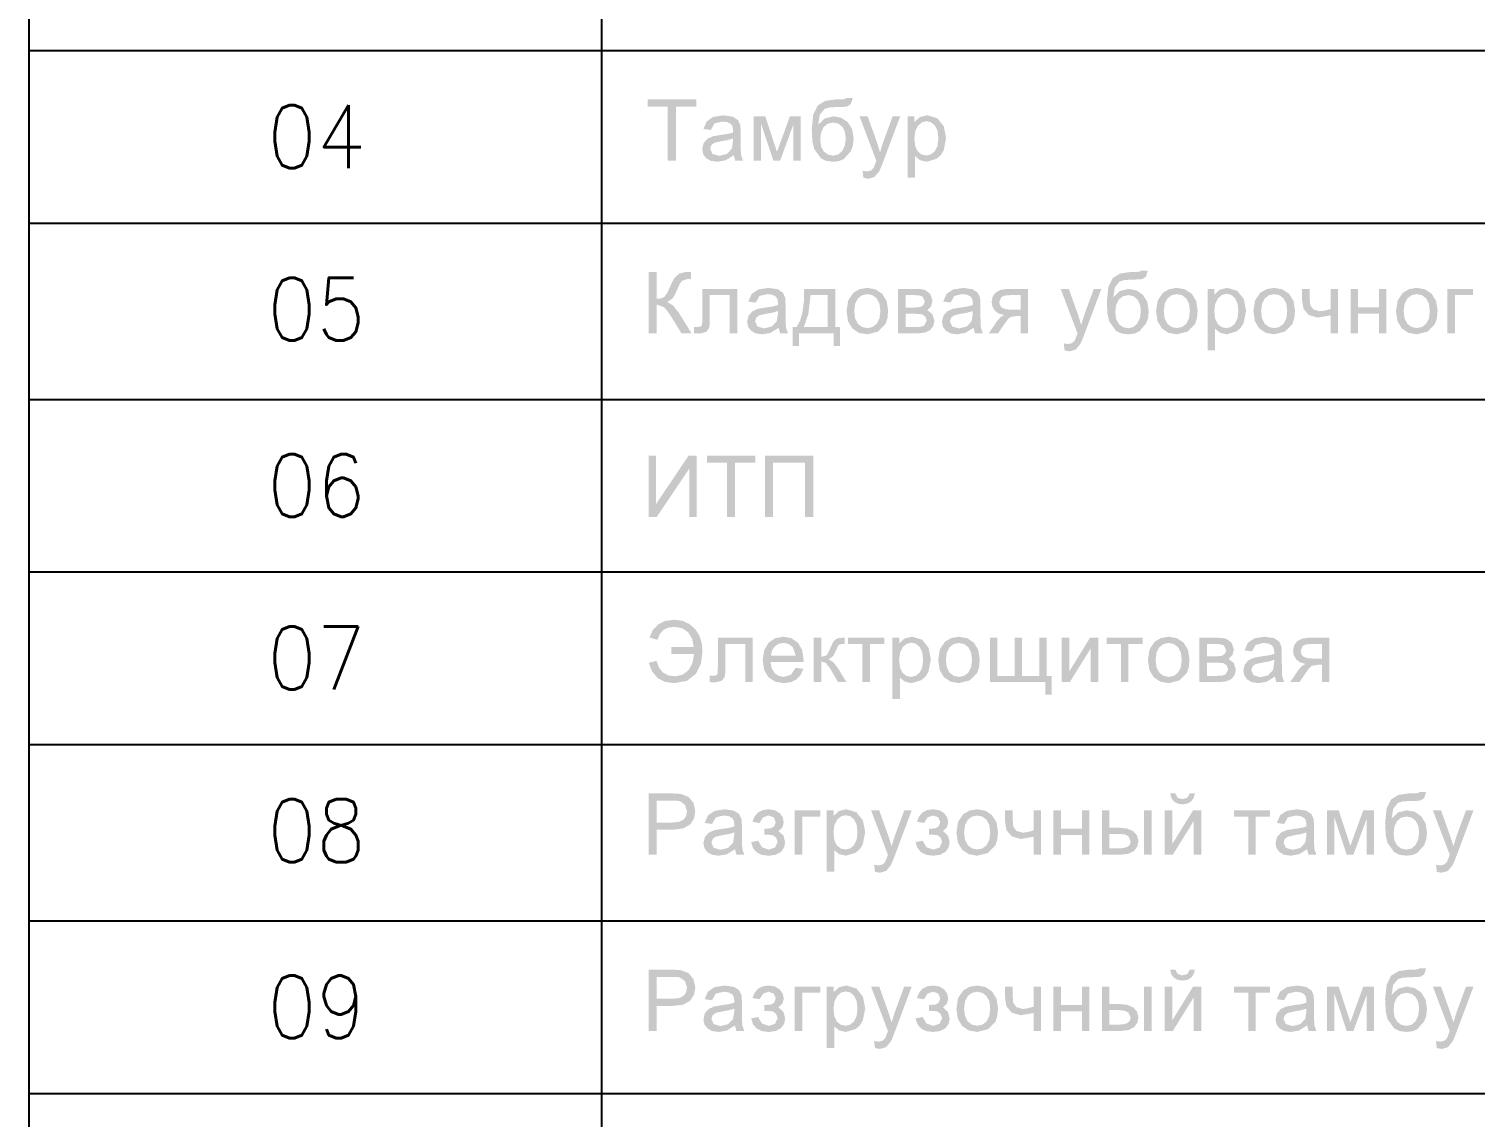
# Model space of a CAD drawing. Header units: millimetres. Extents: x 0 to 420, y 0 to 297.
# Drawn here: x 28.91 to 45.59, y 223.8 to 236.34 of the extents above; entities that cross this region are included whole.
import ezdxf

# ---------------------------------------------------------------- set-up
doc = ezdxf.new("R2010")
doc.units = ezdxf.units.MM
doc.layers.get('0').update_dxf_attribs({"linetype": 'CONTINUOUS'})
doc.styles.get("Standard").update_dxf_attribs({"font": 'STANDARD'})

msp = doc.modelspace()

# ---------------------------------------------------------------- hatches: boundary and pattern name
at = {"true_color": 0x0000fb}
for points in [[(36.281983, 234.822999), (36.281983, 235.446424), (36.048819, 235.446424), (36.048819, 235.530208), (36.609405, 235.530208), (36.609405, 235.446424), (36.375139, 235.446424), (36.375139, 234.822999)], [(37.27163, 235.335078), (37.406678, 235.335078), (37.541175, 234.925525), (37.690554, 235.335078), (37.81568, 235.335078), (37.81568, 234.822999), (37.728588, 234.822999), (37.728588, 235.235308), (37.577004, 234.822999), (37.499282, 234.822999), (37.356518, 235.255152), (37.356518, 234.822999), (37.27163, 234.822999)], [(38.538078, 234.625664), (38.528707, 234.707244), (38.578316, 234.699527), (38.624067, 234.709449), (38.65273, 234.735907), (38.663548, 234.75892), (38.67974, 234.80095), (38.687457, 234.821897), (38.492878, 235.335078), (38.586585, 235.335078), (38.692969, 235.038524), (38.729901, 234.920013), (38.76573, 235.036871), (38.875421, 235.335078), (38.961962, 235.335078), (38.767383, 234.81418), (38.73934, 234.743004), (38.718325, 234.697873), (38.665408, 234.635035), (38.594302, 234.615191)], [(36.061056, 233.540542), (36.154763, 233.540542), (36.154763, 233.230759), (36.208989, 233.23696), (36.244611, 233.255563), (36.274445, 233.2978), (36.311308, 233.375177), (36.337835, 233.434364), (36.359815, 233.473293), (36.413834, 233.521249), (36.491555, 233.541093), (36.532828, 233.540748), (36.548882, 233.53999), (36.548882, 233.458962), (36.529589, 233.459513), (36.510848, 233.460064), (36.444702, 233.438016), (36.420586, 233.404116), (36.39399, 233.345411), (36.36078, 233.272375), (36.333357, 233.232412), (36.274928, 233.19493), (36.342658, 233.153933), (36.409975, 233.068701), (36.555496, 232.833332), (36.43919, 232.833332), (36.32123, 233.025155), (36.27603, 233.092128), (36.239099, 233.134296), (36.154763, 233.164062), (36.154763, 232.833332), (36.061056, 232.833332)], [(36.679398, 233.345411), (37.082888, 233.345411), (37.082888, 232.833332), (36.996347, 232.833332), (36.996347, 233.273753), (36.76649, 233.273753), (36.76649, 233.018541), (36.764906, 232.944264), (36.760427, 232.900581), (36.728457, 232.850971), (36.653491, 232.830025), (36.583487, 232.833884), (36.583487, 232.906093), (36.621521, 232.906093), (36.660106, 232.911605), (36.67554, 232.929244), (36.678296, 232.954806), (36.679398, 233.008068)], [(40.858127, 232.635997), (40.848757, 232.717577), (40.898366, 232.70986), (40.944117, 232.719782), (40.97278, 232.74624), (40.983598, 232.769254), (40.99979, 232.811284), (41.007507, 232.83223), (40.812928, 233.345411), (40.906634, 233.345411), (41.013019, 233.048858), (41.04995, 232.930346), (41.085779, 233.047204), (41.195471, 233.345411), (41.282012, 233.345411), (41.087433, 232.824513), (41.05939, 232.753337), (41.038375, 232.708207), (40.985458, 232.645368), (40.914351, 232.625524)], [(43.597234, 233.345411), (43.684326, 233.345411), (43.684326, 233.248398), (43.691492, 233.157447), (43.727321, 233.108389), (43.798979, 233.087443), (43.855203, 233.093782), (43.926309, 233.11335), (43.926309, 233.345411), (44.013401, 233.345411), (44.013401, 232.833332), (43.926309, 232.833332), (43.926309, 233.040038), (43.77693, 233.014682), (43.673853, 233.044448), (43.613219, 233.116657), (43.597234, 233.211466)], [(44.155739, 233.345411), (44.242831, 233.345411), (44.242831, 233.132642), (44.483161, 233.132642), (44.483161, 233.345411), (44.570253, 233.345411), (44.570253, 232.833332), (44.483161, 232.833332), (44.483161, 233.060433), (44.242831, 233.060433), (44.242831, 232.833332), (44.155739, 232.833332)], [(45.274337, 233.345411), (45.569238, 233.345411), (45.569238, 233.273753), (45.361429, 233.273753), (45.361429, 232.833332), (45.274337, 232.833332)], [(36.061054, 231.423875), (36.145941, 231.423875), (36.145941, 230.86384), (36.52187, 231.423875), (36.616128, 231.423875), (36.616128, 230.716666), (36.531241, 230.716666), (36.531241, 231.275047), (36.154761, 230.716666), (36.061054, 230.716666)], [(36.965525, 230.716666), (36.965525, 231.34009), (36.732361, 231.34009), (36.732361, 231.423875), (37.292947, 231.423875), (37.292947, 231.34009), (37.058681, 231.34009), (37.058681, 230.716666)], [(37.403225, 231.423875), (37.959401, 231.423875), (37.959401, 230.716666), (37.865143, 230.716666), (37.865143, 231.34009), (37.496931, 231.34009), (37.496931, 230.716666), (37.403225, 230.716666)], [(36.322222, 229.218463), (36.322222, 229.134678), (36.585152, 229.134678), (36.565721, 229.028087), (36.519006, 228.946713), (36.449484, 228.895382), (36.363012, 228.878363), (36.286531, 228.889534), (36.225759, 228.92308), (36.180698, 228.979054), (36.151345, 229.057508), (36.061497, 229.033806), (36.102847, 228.931159), (36.165746, 228.857968), (36.250245, 228.814129), (36.356397, 228.799539), (36.502263, 228.826411), (36.605547, 228.907026), (36.665354, 229.02726), (36.682166, 229.172712), (36.673071, 229.264765), (36.645785, 229.348549), (36.599552, 229.421172), (36.533889, 229.479739), (36.451551, 229.518186), (36.354744, 229.531002), (36.253389, 229.517359), (36.170638, 229.476431), (36.108488, 229.411181), (36.070317, 229.324847), (36.16237, 229.300594), (36.189259, 229.365387), (36.230307, 229.411732), (36.285618, 229.439577), (36.355295, 229.448871), (36.447003, 229.43323), (36.516801, 229.386583), (36.561863, 229.313272), (36.581293, 229.218463)], [(36.859033, 229.323745), (37.262522, 229.323745), (37.262522, 228.811666), (37.175981, 228.811666), (37.175981, 229.252087), (36.946125, 229.252087), (36.946125, 228.996874), (36.94454, 228.922598), (36.940061, 228.878914), (36.908091, 228.829305), (36.833126, 228.808358), (36.763121, 228.812217), (36.763121, 228.884426), (36.801155, 228.884426), (36.83974, 228.889938), (36.855174, 228.907577), (36.85793, 228.93314), (36.859033, 228.986401)], [(37.965933, 229.323745), (38.053025, 229.323745), (38.053025, 229.102707), (38.110902, 229.118141), (38.131297, 229.149216), (38.159961, 229.211297), (38.182698, 229.261389), (38.201302, 229.291223), (38.237682, 229.31713), (38.30493, 229.323745), (38.322018, 229.323745), (38.322018, 229.252087), (38.297764, 229.252638), (38.254218, 229.242165), (38.241058, 229.221081), (38.22335, 229.179326), (38.18697, 229.109873), (38.136258, 229.074595), (38.191793, 229.041109), (38.246501, 228.970416), (38.34131, 228.811666), (38.24595, 228.811666), (38.153346, 228.970416), (38.103185, 229.033254), (38.053025, 229.048688), (38.053025, 228.811666), (37.965933, 228.811666)], [(38.36182, 229.323745), (38.777988, 229.323745), (38.777988, 229.252087), (38.613174, 229.252087), (38.613174, 228.811666), (38.527185, 228.811666), (38.527185, 229.252087), (38.36182, 229.252087)], [(39.996447, 229.323745), (40.083539, 229.323745), (40.083539, 228.883324), (40.281426, 228.883324), (40.281426, 229.323745), (40.367966, 229.323745), (40.367966, 228.883324), (40.566404, 228.883324), (40.566404, 229.323745), (40.652393, 229.323745), (40.652393, 228.883324), (40.710271, 228.883324), (40.710271, 228.666696), (40.638062, 228.666696), (40.638062, 228.811666), (39.996447, 228.811666)], [(40.824563, 229.323745), (40.911655, 229.323745), (40.911655, 228.933484), (41.151985, 229.323745), (41.245692, 229.323745), (41.245692, 228.811666), (41.159151, 228.811666), (41.159151, 229.199721), (40.91827, 228.811666), (40.824563, 228.811666)], [(41.342057, 229.323745), (41.758225, 229.323745), (41.758225, 229.252087), (41.593411, 229.252087), (41.593411, 228.811666), (41.507422, 228.811666), (41.507422, 229.252087), (41.342057, 229.252087)], [(37.396627, 227.05351), (37.396627, 227.121309), (37.471592, 227.125719), (37.509075, 227.14887), (37.527265, 227.197377), (37.503563, 227.253601), (37.44348, 227.274547), (37.380986, 227.252774), (37.340403, 227.188006), (37.258272, 227.201786), (37.284196, 227.264728), (37.323867, 227.309687), (37.377179, 227.336662), (37.444032, 227.345654), (37.517136, 227.334491), (37.572465, 227.301005), (37.607467, 227.251878), (37.619318, 227.194069), (37.604091, 227.13757), (37.558684, 227.094299), (37.616562, 227.041383), (37.635854, 226.965315), (37.623176, 226.902752), (37.585694, 226.853418), (37.525336, 226.821172), (37.445134, 226.810424), (37.366775, 226.820147), (37.306917, 226.849353), (37.265455, 226.898093), (37.242287, 226.966417), (37.323867, 226.983505), (37.368515, 226.907437), (37.446788, 226.880428), (37.519548, 226.905233), (37.548762, 226.968622), (37.530572, 227.020437), (37.491436, 227.048549), (37.416471, 227.054061)], [(37.746009, 227.334078), (38.040909, 227.334078), (38.040909, 227.26242), (37.833101, 227.26242), (37.833101, 226.821999), (37.746009, 226.821999)], [(38.671409, 226.624664), (38.662038, 226.706244), (38.711647, 226.698527), (38.757398, 226.708449), (38.786062, 226.734907), (38.796879, 226.75792), (38.813071, 226.79995), (38.820788, 226.820897), (38.626209, 227.334078), (38.719916, 227.334078), (38.8263, 227.037524), (38.863232, 226.919013), (38.899061, 227.035871), (39.008753, 227.334078), (39.095293, 227.334078), (38.900714, 226.81318), (38.872671, 226.742004), (38.851656, 226.696873), (38.798739, 226.634035), (38.727633, 226.614191)], [(39.2936, 227.05351), (39.2936, 227.121309), (39.368566, 227.125719), (39.406048, 227.14887), (39.424238, 227.197377), (39.400536, 227.253601), (39.340454, 227.274547), (39.27796, 227.252774), (39.237376, 227.188006), (39.155245, 227.201786), (39.18117, 227.264728), (39.22084, 227.309687), (39.274153, 227.336662), (39.341005, 227.345654), (39.41411, 227.334491), (39.469438, 227.301005), (39.50444, 227.251878), (39.516291, 227.194069), (39.501064, 227.13757), (39.455658, 227.094299), (39.513535, 227.041383), (39.532828, 226.965315), (39.52015, 226.902752), (39.482667, 226.853418), (39.422309, 226.821172), (39.342107, 226.810424), (39.263749, 226.820147), (39.20389, 226.849353), (39.162428, 226.898093), (39.13926, 226.966417), (39.22084, 226.983505), (39.265488, 226.907437), (39.343761, 226.880428), (39.416521, 226.905233), (39.445736, 226.968622), (39.427546, 227.020437), (39.388409, 227.048549), (39.313444, 227.054061)], [(40.171779, 227.334078), (40.258871, 227.334078), (40.258871, 227.237064), (40.266036, 227.146114), (40.301865, 227.097056), (40.373523, 227.076109), (40.429747, 227.082448), (40.500854, 227.102016), (40.500854, 227.334078), (40.587946, 227.334078), (40.587946, 226.821999), (40.500854, 226.821999), (40.500854, 227.028705), (40.351475, 227.003349), (40.248398, 227.033115), (40.187764, 227.105324), (40.171779, 227.200133)], [(40.730284, 227.334078), (40.817376, 227.334078), (40.817376, 227.121309), (41.057706, 227.121309), (41.057706, 227.334078), (41.144798, 227.334078), (41.144798, 226.821999), (41.057706, 226.821999), (41.057706, 227.0491), (40.817376, 227.0491), (40.817376, 226.821999), (40.730284, 226.821999)], [(42.811043, 227.334078), (43.227211, 227.334078), (43.227211, 227.26242), (43.062397, 227.26242), (43.062397, 226.821999), (42.976408, 226.821999), (42.976408, 227.26242), (42.811043, 227.26242)], [(43.884352, 227.334078), (44.019399, 227.334078), (44.153896, 226.924525), (44.303275, 227.334078), (44.428401, 227.334078), (44.428401, 226.821999), (44.341309, 226.821999), (44.341309, 227.234308), (44.189725, 226.821999), (44.112004, 226.821999), (43.969239, 227.254152), (43.969239, 226.821999), (43.884352, 226.821999)], [(45.150799, 226.624664), (45.141428, 226.706244), (45.191038, 226.698527), (45.236789, 226.708449), (45.265452, 226.734907), (45.276269, 226.75792), (45.292461, 226.79995), (45.300178, 226.820897), (45.105599, 227.334078), (45.199306, 227.334078), (45.305691, 227.037524), (45.342622, 226.919013), (45.378451, 227.035871), (45.488143, 227.334078), (45.574684, 227.334078), (45.380105, 226.81318), (45.352062, 226.742004), (45.331046, 226.696873), (45.27813, 226.634035), (45.207023, 226.614191)], [(37.396627, 225.02151), (37.396627, 225.089309), (37.471592, 225.093719), (37.509075, 225.11687), (37.527265, 225.165377), (37.503563, 225.221601), (37.44348, 225.242547), (37.380986, 225.220774), (37.340403, 225.156006), (37.258272, 225.169786), (37.284196, 225.232728), (37.323867, 225.277687), (37.377179, 225.304662), (37.444032, 225.313654), (37.517136, 225.302492), (37.572465, 225.269005), (37.607467, 225.219878), (37.619318, 225.162069), (37.604091, 225.10557), (37.558684, 225.062299), (37.616562, 225.009383), (37.635854, 224.933315), (37.623176, 224.870752), (37.585694, 224.821418), (37.525336, 224.789172), (37.445134, 224.778424), (37.366775, 224.788147), (37.306917, 224.817353), (37.265455, 224.866093), (37.242287, 224.934418), (37.323867, 224.951505), (37.368515, 224.875437), (37.446788, 224.848428), (37.519548, 224.873233), (37.548762, 224.936622), (37.530572, 224.988437), (37.491436, 225.016549), (37.416471, 225.022061)], [(37.746009, 225.302078), (38.040909, 225.302078), (38.040909, 225.23042), (37.833101, 225.23042), (37.833101, 224.789999), (37.746009, 224.789999)], [(38.671409, 224.592664), (38.662038, 224.674244), (38.711647, 224.666527), (38.757398, 224.676449), (38.786062, 224.702907), (38.796879, 224.72592), (38.813071, 224.76795), (38.820788, 224.788897), (38.626209, 225.302078), (38.719916, 225.302078), (38.8263, 225.005524), (38.863232, 224.887013), (38.899061, 225.003871), (39.008753, 225.302078), (39.095293, 225.302078), (38.900714, 224.78118), (38.872671, 224.710004), (38.851656, 224.664873), (38.798739, 224.602035), (38.727633, 224.582191)], [(39.2936, 225.02151), (39.2936, 225.089309), (39.368566, 225.093719), (39.406048, 225.11687), (39.424238, 225.165377), (39.400536, 225.221601), (39.340454, 225.242547), (39.27796, 225.220774), (39.237376, 225.156006), (39.155245, 225.169786), (39.18117, 225.232728), (39.22084, 225.277687), (39.274153, 225.304662), (39.341005, 225.313654), (39.41411, 225.302492), (39.469438, 225.269005), (39.50444, 225.219878), (39.516291, 225.162069), (39.501064, 225.10557), (39.455658, 225.062299), (39.513535, 225.009383), (39.532828, 224.933315), (39.52015, 224.870752), (39.482667, 224.821418), (39.422309, 224.789172), (39.342107, 224.778424), (39.263749, 224.788147), (39.20389, 224.817353), (39.162428, 224.866093), (39.13926, 224.934418), (39.22084, 224.951505), (39.265488, 224.875437), (39.343761, 224.848428), (39.416521, 224.873233), (39.445736, 224.936622), (39.427546, 224.988437), (39.388409, 225.016549), (39.313444, 225.022061)], [(40.171779, 225.302078), (40.258871, 225.302078), (40.258871, 225.205064), (40.266036, 225.114114), (40.301865, 225.065056), (40.373523, 225.044109), (40.429747, 225.050448), (40.500854, 225.070016), (40.500854, 225.302078), (40.587946, 225.302078), (40.587946, 224.789999), (40.500854, 224.789999), (40.500854, 224.996705), (40.351475, 224.971349), (40.248398, 225.001115), (40.187764, 225.073324), (40.171779, 225.168133)], [(40.730284, 225.302078), (40.817376, 225.302078), (40.817376, 225.089309), (41.057706, 225.089309), (41.057706, 225.302078), (41.144798, 225.302078), (41.144798, 224.789999), (41.057706, 224.789999), (41.057706, 225.0171), (40.817376, 225.0171), (40.817376, 224.789999), (40.730284, 224.789999)], [(42.811043, 225.302078), (43.227211, 225.302078), (43.227211, 225.23042), (43.062397, 225.23042), (43.062397, 224.789999), (42.976408, 224.789999), (42.976408, 225.23042), (42.811043, 225.23042)], [(43.884352, 225.302078), (44.019399, 225.302078), (44.153896, 224.892525), (44.303275, 225.302078), (44.428401, 225.302078), (44.428401, 224.789999), (44.341309, 224.789999), (44.341309, 225.202308), (44.189725, 224.789999), (44.112004, 224.789999), (43.969239, 225.222152), (43.969239, 224.789999), (43.884352, 224.789999)], [(45.150799, 224.592664), (45.141428, 224.674244), (45.191038, 224.666527), (45.236789, 224.676449), (45.265452, 224.702907), (45.276269, 224.72592), (45.292461, 224.76795), (45.300178, 224.788897), (45.105599, 225.302078), (45.199306, 225.302078), (45.305691, 225.005524), (45.342622, 224.887013), (45.378451, 225.003871), (45.488143, 225.302078), (45.574684, 225.302078), (45.380105, 224.78118), (45.352062, 224.710004), (45.331046, 224.664873), (45.27813, 224.602035), (45.207023, 224.582191)]]:
    msp.add_hatch(color=0, dxfattribs=at).paths.add_polyline_path(points, flags=0)
h = msp.add_hatch(color=0, dxfattribs=at)
h.paths.add_polyline_path([(38.338833, 235.546745), (38.415452, 235.546194), (38.392301, 235.473984), (38.347101, 235.448077), (38.306036, 235.443874), (38.238512, 235.442565), (38.148044, 235.43726), (38.091888, 235.421619), (38.035664, 235.354922), (38.016372, 235.238064), (38.092991, 235.310825), (38.19221, 235.335078), (38.2844, 235.317715), (38.359228, 235.265625), (38.408837, 235.184183), (38.425374, 235.078763), (38.41683, 234.996907), (38.39175, 234.931588), (38.312926, 234.842843), (38.258769, 234.819278), (38.188902, 234.811424), (38.10746, 234.821759), (38.046689, 234.852765), (37.969519, 234.9597), (37.949193, 235.049066), (37.942509, 235.186801), (37.959528, 235.356369), (38.01086, 235.460204), (38.09809, 235.513052), (38.222526, 235.530759), (38.29198, 235.531311), (38.323399, 235.533516)], flags=0)
h.paths.add_polyline_path([(38.334423, 235.080968), (38.324915, 235.15359), (38.296389, 235.212157), (38.250845, 235.250604), (38.190005, 235.26342), (38.125857, 235.249846), (38.078659, 235.209401), (38.049169, 235.14608), (38.039523, 235.064983), (38.050272, 234.98609), (38.082518, 234.928281), (38.130818, 234.893072), (38.189454, 234.881428), (38.247813, 234.89507), (38.294184, 234.935998), (38.324226, 234.999595)], flags=0)
h = msp.add_hatch(color=0, dxfattribs=at)
h.paths.add_polyline_path([(37.042144, 234.886389), (36.948988, 234.82796), (36.853077, 234.811424), (36.778387, 234.821759), (36.723541, 234.852765), (36.689573, 234.899618), (36.678342, 234.958047), (36.695429, 235.026397), (36.740078, 235.076558), (36.802916, 235.105221), (36.880086, 235.11845), (36.970899, 235.13168), (37.034427, 235.148216), (37.034978, 235.170816), (37.028846, 235.215947), (37.010724, 235.245781), (36.96897, 235.267623), (36.911506, 235.274996), (36.821106, 235.253498), (36.778112, 235.17743), (36.693224, 235.189006), (36.731258, 235.2772), (36.807877, 235.328463), (36.924184, 235.346654), (37.030568, 235.33122), (37.091202, 235.292083), (37.118211, 235.233654), (37.122621, 235.153177), (37.122621, 235.037422), (37.12393, 234.938685), (37.128133, 234.884184), (37.150182, 234.822999), (37.059231, 234.822999)], flags=0)
h.paths.add_polyline_path([(37.034427, 235.079865), (36.975378, 235.061951), (36.892764, 235.047344), (36.817248, 235.029705), (36.783073, 235.001593), (36.770946, 234.960252), (36.796853, 234.902374), (36.874023, 234.879223), (36.96332, 234.901272), (37.020646, 234.961354), (37.034427, 235.048446)], flags=0)
h = msp.add_hatch(color=0, dxfattribs=at)
h.paths.add_polyline_path([(39.046719, 234.626766), (39.046719, 235.335078), (39.126094, 235.335078), (39.126094, 235.268932), (39.188932, 235.32681), (39.274371, 235.346654), (39.390126, 235.313029), (39.465643, 235.217669), (39.49155, 235.083173), (39.463438, 234.94151), (39.42878, 234.885838), (39.381307, 234.845048), (39.268307, 234.811424), (39.190035, 234.829614), (39.133811, 234.875916), (39.133811, 234.626766)], flags=0)
h.paths.add_polyline_path([(39.125543, 235.076007), (39.135465, 234.989948), (39.16523, 234.929935), (39.209396, 234.894726), (39.262244, 234.883082), (39.315988, 234.895139), (39.361463, 234.931588), (39.392469, 234.994014), (39.402804, 235.083724), (39.392606, 235.168956), (39.362565, 235.229796), (39.318261, 235.266521), (39.266103, 235.278854), (39.213944, 235.265763), (39.167986, 235.22704), (39.136016, 235.163306)], flags=0)
h = msp.add_hatch(color=0, dxfattribs=at)
h.paths.add_polyline_path([(41.742146, 233.557078), (41.818765, 233.556527), (41.795614, 233.484318), (41.750414, 233.458411), (41.709349, 233.454208), (41.641825, 233.452898), (41.551357, 233.447593), (41.495202, 233.431952), (41.438978, 233.365255), (41.419685, 233.248398), (41.496304, 233.321158), (41.595523, 233.345411), (41.687714, 233.328048), (41.762541, 233.275958), (41.81215, 233.194516), (41.828687, 233.089096), (41.820143, 233.007241), (41.795063, 232.941922), (41.716239, 232.853176), (41.662082, 232.829612), (41.592215, 232.821757), (41.510773, 232.832092), (41.450002, 232.863098), (41.372832, 232.970034), (41.352506, 233.0594), (41.345822, 233.197134), (41.362841, 233.366702), (41.414173, 233.470537), (41.501403, 233.523385), (41.62584, 233.541093), (41.695293, 233.541644), (41.726712, 233.543849)], flags=0)
h.paths.add_polyline_path([(41.737736, 233.091301), (41.728228, 233.163924), (41.699702, 233.22249), (41.654158, 233.260938), (41.593318, 233.273753), (41.52917, 233.26018), (41.481972, 233.219734), (41.452482, 233.156413), (41.442836, 233.075316), (41.453585, 232.996423), (41.485831, 232.938615), (41.534131, 232.903406), (41.592767, 232.891761), (41.651127, 232.905404), (41.697498, 232.946332), (41.727539, 233.009928)], flags=0)
h = msp.add_hatch(color=0, dxfattribs=at)
h.paths.add_polyline_path([(37.560119, 232.896722), (37.466964, 232.838293), (37.371052, 232.821757), (37.296363, 232.832092), (37.241517, 232.863098), (37.207548, 232.909951), (37.196317, 232.96838), (37.213405, 233.036731), (37.258053, 233.086891), (37.320892, 233.115555), (37.398062, 233.128784), (37.488875, 233.142013), (37.552402, 233.158549), (37.552953, 233.181149), (37.546821, 233.22628), (37.5287, 233.256115), (37.486945, 233.277956), (37.429481, 233.285329), (37.339082, 233.263832), (37.296087, 233.187764), (37.2112, 233.199339), (37.249234, 233.287534), (37.325853, 233.338797), (37.442159, 233.356987), (37.548544, 233.341553), (37.609177, 233.302417), (37.636187, 233.243988), (37.640597, 233.16351), (37.640597, 233.047755), (37.641906, 232.949019), (37.646109, 232.894517), (37.668157, 232.833332), (37.577207, 232.833332)], flags=0)
h.paths.add_polyline_path([(37.552402, 233.090199), (37.493353, 233.072284), (37.41074, 233.057677), (37.335223, 233.040038), (37.301048, 233.011926), (37.288921, 232.970585), (37.314828, 232.912707), (37.391998, 232.889556), (37.481295, 232.911605), (37.538622, 232.971687), (37.552402, 233.058779)], flags=0)
h = msp.add_hatch(color=0, dxfattribs=at)
h.paths.add_polyline_path([(37.8552, 233.345411), (38.212388, 233.345411), (38.212388, 232.90499), (38.268061, 232.90499), (38.268061, 232.688363), (38.196403, 232.688363), (38.196403, 232.833332), (37.793464, 232.833332), (37.793464, 232.688363), (37.721806, 232.688363), (37.721806, 232.90499), (37.767557, 232.90499), (37.807141, 232.979), (37.834943, 233.077038), (37.850963, 233.199158)], flags=0)
h.paths.add_polyline_path([(37.927961, 233.273753), (37.903639, 233.056712), (37.850791, 232.90499), (38.125847, 232.90499), (38.125847, 233.273753)], flags=0)
h = msp.add_hatch(color=0, dxfattribs=at)
h.paths.add_polyline_path([(38.343456, 233.089648), (38.363024, 233.213326), (38.42228, 233.300212), (38.495522, 233.342655), (38.583235, 233.356987), (38.679215, 233.339624), (38.755765, 233.287534), (38.806132, 233.205196), (38.823013, 233.096813), (38.815572, 233.008068), (38.793248, 232.940819), (38.707258, 232.853176), (38.583235, 232.821757), (38.486083, 232.838845), (38.409602, 232.890659), (38.359992, 232.97465)], flags=0)
h.paths.add_polyline_path([(38.432202, 233.089648), (38.44295, 233.003176), (38.475196, 232.941922), (38.523634, 232.905473), (38.583235, 232.893415), (38.642352, 232.905542), (38.690721, 232.942473), (38.722968, 233.004416), (38.733716, 233.092404), (38.722968, 233.175499), (38.690721, 233.236271), (38.642352, 233.272995), (38.583235, 233.285329), (38.523634, 233.272995), (38.475196, 233.236271), (38.44295, 233.175155)], flags=0)
h = msp.add_hatch(color=0, dxfattribs=at)
h.paths.add_polyline_path([(38.937296, 233.345411), (39.137387, 233.345411), (39.201535, 233.342242), (39.247079, 233.333285), (39.308815, 233.288085), (39.334722, 233.209812), (39.319288, 233.14532), (39.274088, 233.100121), (39.33362, 233.054921), (39.357873, 232.976648), (39.342232, 232.913121), (39.305508, 232.86861), (39.24763, 232.842083), (39.168255, 232.833332), (38.937296, 232.833332)], flags=0)
h.paths.add_polyline_path([(39.024388, 233.129886), (39.116992, 233.129886), (39.192509, 233.135398), (39.229991, 233.159101), (39.246528, 233.201544), (39.217864, 233.257768), (39.178935, 233.269688), (39.119748, 233.273753), (39.024388, 233.273753)], flags=0)
h.paths.add_polyline_path([(39.024388, 232.90499), (39.138489, 232.90499), (39.20057, 232.909193), (39.239913, 232.922078), (39.268576, 232.981058), (39.252591, 233.026258), (39.21125, 233.053267), (39.129119, 233.058779), (39.024388, 233.058779)], flags=0)
h = msp.add_hatch(color=0, dxfattribs=at)
h.paths.add_polyline_path([(39.807412, 232.896722), (39.714256, 232.838293), (39.618345, 232.821757), (39.543655, 232.832092), (39.488809, 232.863098), (39.45484, 232.909951), (39.443609, 232.96838), (39.460697, 233.036731), (39.505346, 233.086891), (39.568184, 233.115555), (39.645354, 233.128784), (39.736167, 233.142013), (39.799695, 233.158549), (39.800246, 233.181149), (39.794113, 233.22628), (39.775992, 233.256115), (39.734238, 233.277956), (39.676774, 233.285329), (39.586374, 233.263832), (39.543379, 233.187764), (39.458492, 233.199339), (39.496526, 233.287534), (39.573145, 233.338797), (39.689451, 233.356987), (39.795836, 233.341553), (39.85647, 233.302417), (39.883479, 233.243988), (39.887889, 233.16351), (39.887889, 233.047755), (39.889198, 232.949019), (39.893401, 232.894517), (39.91545, 232.833332), (39.824499, 232.833332)], flags=0)
h.paths.add_polyline_path([(39.799695, 233.090199), (39.740646, 233.072284), (39.658032, 233.057677), (39.582516, 233.040038), (39.54834, 233.011926), (39.536214, 232.970585), (39.562121, 232.912707), (39.639291, 232.889556), (39.728588, 232.911605), (39.785914, 232.971687), (39.799695, 233.058779)], flags=0)
h = msp.add_hatch(color=0, dxfattribs=at)
h.paths.add_polyline_path([(40.437632, 233.345411), (40.437632, 232.833332), (40.351091, 232.833332), (40.351091, 233.032872), (40.30093, 233.032872), (40.23258, 233.020746), (40.205226, 232.99601), (40.167536, 232.945229), (40.091469, 232.833332), (39.983982, 232.833332), (40.077688, 232.971136), (40.120407, 233.020608), (40.163127, 233.042794), (40.09829, 233.061053), (40.052884, 233.096262), (40.025874, 233.14284), (40.017055, 233.196032), (40.028699, 233.256252), (40.063908, 233.30407), (40.121234, 233.335076), (40.200058, 233.345411)], flags=0)
h.paths.add_polyline_path([(40.351091, 233.273753), (40.227619, 233.273753), (40.163609, 233.267621), (40.127298, 233.2495), (40.105249, 233.193276), (40.113517, 233.153451), (40.138322, 233.126028), (40.183935, 233.109905), (40.25518, 233.10453), (40.351091, 233.10453)], flags=0)
h = msp.add_hatch(color=0, dxfattribs=at)
h.paths.add_polyline_path([(41.913279, 233.089648), (41.932847, 233.213326), (41.992103, 233.300212), (42.065345, 233.342655), (42.153058, 233.356987), (42.249038, 233.339624), (42.325588, 233.287534), (42.375955, 233.205196), (42.392836, 233.096813), (42.385395, 233.008068), (42.363071, 232.940819), (42.277081, 232.853176), (42.153058, 232.821757), (42.055906, 232.838845), (41.979425, 232.890659), (41.929815, 232.97465)], flags=0)
h.paths.add_polyline_path([(42.002025, 233.089648), (42.012773, 233.003176), (42.045019, 232.941922), (42.093457, 232.905473), (42.153058, 232.893415), (42.212175, 232.905542), (42.260545, 232.942473), (42.292791, 233.004416), (42.303539, 233.092404), (42.292791, 233.175499), (42.260545, 233.236271), (42.212175, 233.272995), (42.153058, 233.285329), (42.093457, 233.272995), (42.045019, 233.236271), (42.012773, 233.175155)], flags=0)
h = msp.add_hatch(color=0, dxfattribs=at)
h.paths.add_polyline_path([(42.506568, 232.6371), (42.506568, 233.345411), (42.585943, 233.345411), (42.585943, 233.279266), (42.648781, 233.337143), (42.73422, 233.356987), (42.849975, 233.323363), (42.925491, 233.228003), (42.951398, 233.093506), (42.923286, 232.951844), (42.888629, 232.896171), (42.841155, 232.855381), (42.728156, 232.821757), (42.649884, 232.839947), (42.59366, 232.886249), (42.59366, 232.6371)], flags=0)
h.paths.add_polyline_path([(42.585391, 233.08634), (42.595313, 233.000282), (42.625079, 232.940268), (42.669245, 232.905059), (42.722093, 232.893415), (42.775836, 232.905473), (42.821312, 232.941922), (42.852317, 233.004347), (42.862653, 233.094057), (42.852455, 233.179289), (42.822414, 233.240129), (42.77811, 233.276854), (42.725951, 233.289187), (42.673793, 233.276096), (42.627835, 233.237373), (42.595865, 233.173639)], flags=0)
h = msp.add_hatch(color=0, dxfattribs=at)
h.paths.add_polyline_path([(43.035916, 233.089648), (43.055484, 233.213326), (43.114739, 233.300212), (43.187982, 233.342655), (43.275694, 233.356987), (43.371675, 233.339624), (43.448225, 233.287534), (43.498592, 233.205196), (43.515473, 233.096813), (43.508031, 233.008068), (43.485707, 232.940819), (43.399718, 232.853176), (43.275694, 232.821757), (43.178542, 232.838845), (43.102061, 232.890659), (43.052452, 232.97465)], flags=0)
h.paths.add_polyline_path([(43.124661, 233.089648), (43.13541, 233.003176), (43.167656, 232.941922), (43.216094, 232.905473), (43.275694, 232.893415), (43.334812, 232.905542), (43.383181, 232.942473), (43.415427, 233.004416), (43.426176, 233.092404), (43.415427, 233.175499), (43.383181, 233.236271), (43.334812, 233.272995), (43.275694, 233.285329), (43.216094, 233.272995), (43.167656, 233.236271), (43.13541, 233.175155)], flags=0)
h = msp.add_hatch(color=0, dxfattribs=at)
h.paths.add_polyline_path([(44.680497, 233.089648), (44.700066, 233.213326), (44.759321, 233.300212), (44.832564, 233.342655), (44.920276, 233.356987), (45.016256, 233.339624), (45.092806, 233.287534), (45.143174, 233.205196), (45.160055, 233.096813), (45.152613, 233.008068), (45.130289, 232.940819), (45.0443, 232.853176), (44.920276, 232.821757), (44.823124, 232.838845), (44.746643, 232.890659), (44.697034, 232.97465)], flags=0)
h.paths.add_polyline_path([(44.769243, 233.089648), (44.779992, 233.003176), (44.812238, 232.941922), (44.860676, 232.905473), (44.920276, 232.893415), (44.979394, 232.905542), (45.027763, 232.942473), (45.060009, 233.004416), (45.070758, 233.092404), (45.060009, 233.175499), (45.027763, 233.236271), (44.979394, 233.272995), (44.920276, 233.285329), (44.860676, 233.272995), (44.812238, 233.236271), (44.779992, 233.175155)], flags=0)
h = msp.add_hatch(color=0, dxfattribs=at)
h.paths.add_polyline_path([(37.755739, 228.976479), (37.845587, 228.965455), (37.81527, 228.895657), (37.766763, 228.843636), (37.701306, 228.810908), (37.62014, 228.80009), (37.519543, 228.817178), (37.442097, 228.868992), (37.392763, 228.952226), (37.376502, 229.063571), (37.393039, 229.178086), (37.442648, 229.263662), (37.519061, 229.317268), (37.61573, 229.33532), (37.708816, 229.317681), (37.783299, 229.265316), (37.831944, 229.181393), (37.848343, 229.068532), (37.847792, 229.045381), (37.465799, 229.045381), (37.480269, 228.970967), (37.513755, 228.916397), (37.561849, 228.88291), (37.620691, 228.871748), (37.702271, 228.896553)], flags=0)
h.paths.add_polyline_path([(37.47076, 229.117039), (37.756841, 229.117039), (37.724319, 229.214053), (37.676295, 229.251536), (37.616281, 229.264213), (37.561366, 229.254016), (37.51596, 229.223975), (37.484058, 229.177328)], flags=0)
h = msp.add_hatch(color=0, dxfattribs=at)
h.paths.add_polyline_path([(38.871055, 228.615433), (38.871055, 229.323745), (38.95043, 229.323745), (38.95043, 229.257599), (39.013268, 229.315477), (39.098706, 229.33532), (39.214462, 229.301696), (39.289978, 229.206336), (39.315885, 229.071839), (39.287773, 228.930177), (39.253116, 228.874504), (39.205642, 228.833714), (39.092643, 228.80009), (39.01437, 228.81828), (38.958147, 228.864582), (38.958147, 228.615433)], flags=0)
h.paths.add_polyline_path([(38.949878, 229.064674), (38.9598, 228.978615), (38.989566, 228.918602), (39.033732, 228.883393), (39.08658, 228.871748), (39.140323, 228.883806), (39.185798, 228.920255), (39.216804, 228.98268), (39.22714, 229.072391), (39.216942, 229.157622), (39.186901, 229.218463), (39.142597, 229.255187), (39.090438, 229.267521), (39.038279, 229.254429), (38.992322, 229.215707), (38.960351, 229.151972)], flags=0)
h = msp.add_hatch(color=0, dxfattribs=at)
h.paths.add_polyline_path([(39.400402, 229.067981), (39.419971, 229.19166), (39.479226, 229.278545), (39.552469, 229.320989), (39.640181, 229.33532), (39.736161, 229.317957), (39.812711, 229.265867), (39.863079, 229.183529), (39.87996, 229.075147), (39.872518, 228.986401), (39.850194, 228.919153), (39.764204, 228.83151), (39.640181, 228.80009), (39.543029, 228.817178), (39.466548, 228.868992), (39.416939, 228.952984)], flags=0)
h.paths.add_polyline_path([(39.489148, 229.067981), (39.499897, 228.981509), (39.532143, 228.920255), (39.580581, 228.883806), (39.640181, 228.871748), (39.699299, 228.883875), (39.747668, 228.920806), (39.779914, 228.982749), (39.790663, 229.070737), (39.779914, 229.153833), (39.747668, 229.214604), (39.699299, 229.251329), (39.640181, 229.263662), (39.580581, 229.251329), (39.532143, 229.214604), (39.499897, 229.153488)], flags=0)
h = msp.add_hatch(color=0, dxfattribs=at)
h.paths.add_polyline_path([(41.819321, 229.067981), (41.838889, 229.19166), (41.898145, 229.278545), (41.971387, 229.320989), (42.0591, 229.33532), (42.15508, 229.317957), (42.23163, 229.265867), (42.281997, 229.183529), (42.298878, 229.075147), (42.291437, 228.986401), (42.269113, 228.919153), (42.183123, 228.83151), (42.0591, 228.80009), (41.961948, 228.817178), (41.885467, 228.868992), (41.835857, 228.952984)], flags=0)
h.paths.add_polyline_path([(41.908067, 229.067981), (41.918815, 228.981509), (41.951061, 228.920255), (41.999499, 228.883806), (42.0591, 228.871748), (42.118217, 228.883875), (42.166587, 228.920806), (42.198833, 228.982749), (42.209581, 229.070737), (42.198833, 229.153833), (42.166587, 229.214604), (42.118217, 229.251329), (42.0591, 229.263662), (41.999499, 229.251329), (41.951061, 229.214604), (41.918815, 229.153488)], flags=0)
h = msp.add_hatch(color=0, dxfattribs=at)
h.paths.add_polyline_path([(43.283277, 228.875056), (43.190121, 228.816627), (43.09421, 228.80009), (43.01952, 228.810426), (42.964674, 228.841431), (42.930705, 228.888285), (42.919474, 228.946713), (42.936562, 229.015064), (42.981211, 229.065225), (43.044049, 229.093888), (43.121219, 229.107117), (43.212032, 229.120346), (43.27556, 229.136883), (43.276111, 229.159483), (43.269978, 229.204613), (43.251857, 229.234448), (43.210103, 229.25629), (43.152639, 229.263662), (43.062239, 229.242165), (43.019244, 229.166097), (42.934357, 229.177673), (42.972391, 229.265867), (43.04901, 229.31713), (43.165316, 229.33532), (43.271701, 229.319886), (43.332335, 229.28075), (43.359344, 229.222321), (43.363754, 229.141844), (43.363754, 229.026088), (43.365063, 228.927352), (43.369266, 228.872851), (43.391315, 228.811666), (43.300364, 228.811666)], flags=0)
h.paths.add_polyline_path([(43.27556, 229.068532), (43.216511, 229.050618), (43.133897, 229.03601), (43.058381, 229.018371), (43.024205, 228.99026), (43.012079, 228.948918), (43.037986, 228.891041), (43.115156, 228.86789), (43.204453, 228.889938), (43.261779, 228.950021), (43.27556, 229.037113)], flags=0)
h = msp.add_hatch(color=0, dxfattribs=at)
h.paths.add_polyline_path([(42.413161, 229.323745), (42.613252, 229.323745), (42.6774, 229.320575), (42.722944, 229.311618), (42.78468, 229.266418), (42.810587, 229.188146), (42.795153, 229.123654), (42.749953, 229.078454), (42.809485, 229.033254), (42.833738, 228.954982), (42.818097, 228.891454), (42.781373, 228.846944), (42.723495, 228.820416), (42.64412, 228.811666), (42.413161, 228.811666)], flags=0)
h.paths.add_polyline_path([(42.500253, 229.10822), (42.592857, 229.10822), (42.668374, 229.113732), (42.705856, 229.137434), (42.722393, 229.179878), (42.693729, 229.236102), (42.6548, 229.248022), (42.595613, 229.252087), (42.500253, 229.252087)], flags=0)
h.paths.add_polyline_path([(42.500253, 228.883324), (42.614354, 228.883324), (42.676435, 228.887527), (42.715778, 228.900411), (42.744441, 228.959391), (42.728456, 229.004591), (42.687115, 229.031601), (42.604984, 229.037113), (42.500253, 229.037113)], flags=0)
h = msp.add_hatch(color=0, dxfattribs=at)
h.paths.add_polyline_path([(43.913497, 229.323745), (43.913497, 228.811666), (43.826956, 228.811666), (43.826956, 229.011206), (43.776795, 229.011206), (43.708445, 228.999079), (43.681091, 228.974343), (43.643401, 228.923562), (43.567334, 228.811666), (43.459847, 228.811666), (43.553553, 228.94947), (43.596272, 228.998941), (43.638992, 229.021128), (43.574155, 229.039387), (43.528749, 229.074595), (43.501739, 229.121173), (43.49292, 229.174365), (43.504564, 229.234586), (43.539773, 229.282404), (43.597099, 229.313409), (43.675923, 229.323745)], flags=0)
h.paths.add_polyline_path([(43.826956, 229.252087), (43.703484, 229.252087), (43.639474, 229.245954), (43.603163, 229.227833), (43.581114, 229.171609), (43.589382, 229.131784), (43.614187, 229.104361), (43.6598, 229.088238), (43.731045, 229.082864), (43.826956, 229.082864)], flags=0)
h = msp.add_hatch(color=0, dxfattribs=at)
h.paths.add_polyline_path([(36.059403, 226.821999), (36.059403, 227.529208), (36.326191, 227.529208), (36.433678, 227.522594), (36.521321, 227.48897), (36.577545, 227.420619), (36.599042, 227.324707), (36.584642, 227.241129), (36.541716, 227.172021), (36.461032, 227.125167), (36.334459, 227.109733), (36.153109, 227.109733), (36.153109, 226.821999)], flags=0)
h.paths.add_polyline_path([(36.153109, 227.192967), (36.336113, 227.192967), (36.413352, 227.201304), (36.464546, 227.226591), (36.493071, 227.267037), (36.50258, 227.321951), (36.47998, 227.397468), (36.421551, 227.43936), (36.387651, 227.443839), (36.333908, 227.445424), (36.153109, 227.445424)], flags=0)
h = msp.add_hatch(color=0, dxfattribs=at)
h.paths.add_polyline_path([(42.01289, 227.334078), (42.099982, 227.334078), (42.099982, 226.943818), (42.340312, 227.334078), (42.434019, 227.334078), (42.434019, 226.821999), (42.347478, 226.821999), (42.347478, 227.210055), (42.106597, 226.821999), (42.01289, 226.821999)], flags=0)
h.paths.add_polyline_path([(42.301727, 227.528106), (42.360707, 227.528106), (42.345893, 227.474776), (42.31661, 227.435502), (42.273546, 227.410973), (42.218494, 227.40298), (42.162752, 227.410904), (42.119826, 227.43495), (42.090129, 227.474293), (42.075729, 227.528106), (42.13526, 227.528106), (42.161718, 227.479048), (42.215737, 227.463062), (42.274717, 227.478496)], flags=0)
h = msp.add_hatch(color=0, dxfattribs=at)
h.paths.add_polyline_path([(44.951554, 227.545745), (45.028173, 227.545194), (45.005022, 227.472984), (44.959822, 227.447077), (44.918757, 227.442874), (44.851233, 227.441565), (44.760765, 227.43626), (44.70461, 227.420619), (44.648386, 227.353922), (44.629093, 227.237064), (44.705712, 227.309825), (44.804931, 227.334078), (44.897122, 227.316715), (44.971949, 227.264625), (45.021559, 227.183183), (45.038095, 227.077763), (45.029551, 226.995908), (45.004471, 226.930589), (44.925647, 226.841843), (44.87149, 226.818278), (44.801624, 226.810424), (44.720182, 226.820759), (44.65941, 226.851765), (44.58224, 226.9587), (44.561914, 227.048066), (44.55523, 227.185801), (44.572249, 227.355369), (44.623581, 227.459204), (44.710811, 227.512052), (44.835248, 227.52976), (44.904701, 227.530311), (44.93612, 227.532516)], flags=0)
h.paths.add_polyline_path([(44.947144, 227.079968), (44.937636, 227.15259), (44.909111, 227.211157), (44.863566, 227.249604), (44.802726, 227.26242), (44.738578, 227.248846), (44.691381, 227.208401), (44.661891, 227.14508), (44.652244, 227.063983), (44.662993, 226.98509), (44.695239, 226.927281), (44.743539, 226.892072), (44.802175, 226.880428), (44.860535, 226.89407), (44.906906, 226.934998), (44.936947, 226.998595)], flags=0)
h = msp.add_hatch(color=0, dxfattribs=at)
h.paths.add_polyline_path([(37.056346, 226.885389), (36.963191, 226.82696), (36.867279, 226.810424), (36.79259, 226.820759), (36.737744, 226.851765), (36.703775, 226.898618), (36.692544, 226.957047), (36.709632, 227.025398), (36.75428, 227.075558), (36.817119, 227.104221), (36.894289, 227.11745), (36.985101, 227.13068), (37.048629, 227.147216), (37.04918, 227.169816), (37.043048, 227.214947), (37.024927, 227.244781), (36.983172, 227.266623), (36.925708, 227.273996), (36.835309, 227.252498), (36.792314, 227.176431), (36.707427, 227.188006), (36.745461, 227.2762), (36.82208, 227.327464), (36.938386, 227.345654), (37.044771, 227.33022), (37.105404, 227.291083), (37.132414, 227.232654), (37.136823, 227.152177), (37.136823, 227.036422), (37.138133, 226.937685), (37.142336, 226.883184), (37.164384, 226.821999), (37.073434, 226.821999)], flags=0)
h.paths.add_polyline_path([(37.048629, 227.078865), (36.98958, 227.060951), (36.906967, 227.046344), (36.83145, 227.028705), (36.797275, 227.000593), (36.785148, 226.959252), (36.811055, 226.901374), (36.888225, 226.878223), (36.977522, 226.900272), (37.034849, 226.960354), (37.048629, 227.047446)], flags=0)
h = msp.add_hatch(color=0, dxfattribs=at)
h.paths.add_polyline_path([(38.113949, 226.625766), (38.113949, 227.334078), (38.193324, 227.334078), (38.193324, 227.267932), (38.256162, 227.32581), (38.341601, 227.345654), (38.457356, 227.312029), (38.532873, 227.216669), (38.55878, 227.082173), (38.530668, 226.94051), (38.49601, 226.884838), (38.448537, 226.844048), (38.335537, 226.810424), (38.257265, 226.828614), (38.201041, 226.874916), (38.201041, 226.625766)], flags=0)
h.paths.add_polyline_path([(38.192773, 227.075007), (38.202695, 226.988948), (38.23246, 226.928935), (38.276626, 226.893726), (38.329474, 226.882082), (38.383218, 226.894139), (38.428693, 226.930589), (38.459699, 226.993014), (38.470034, 227.082724), (38.459837, 227.167956), (38.429795, 227.228796), (38.385491, 227.265521), (38.333333, 227.277854), (38.281174, 227.264763), (38.235216, 227.22604), (38.203246, 227.162306)], flags=0)
h = msp.add_hatch(color=0, dxfattribs=at)
h.paths.add_polyline_path([(39.61046, 227.078314), (39.630029, 227.201993), (39.689284, 227.288878), (39.762527, 227.331322), (39.850239, 227.345654), (39.946219, 227.32829), (40.022769, 227.2762), (40.073137, 227.193863), (40.090018, 227.08548), (40.082576, 226.996734), (40.060252, 226.929486), (39.974262, 226.841843), (39.850239, 226.810424), (39.753087, 226.827511), (39.676606, 226.879325), (39.626997, 226.963317)], flags=0)
h.paths.add_polyline_path([(39.699206, 227.078314), (39.709955, 226.991842), (39.742201, 226.930589), (39.790639, 226.894139), (39.850239, 226.882082), (39.909357, 226.894208), (39.957726, 226.93114), (39.989972, 226.993083), (40.000721, 227.08107), (39.989972, 227.164166), (39.957726, 227.224937), (39.909357, 227.261662), (39.850239, 227.273996), (39.790639, 227.261662), (39.742201, 227.224937), (39.709955, 227.163821)], flags=0)
h = msp.add_hatch(color=0, dxfattribs=at)
h.paths.add_polyline_path([(41.774838, 227.334078), (41.861379, 227.334078), (41.861379, 226.821999), (41.774838, 226.821999)], flags=0)
h.paths.add_polyline_path([(41.289218, 227.334078), (41.375758, 227.334078), (41.375758, 227.133987), (41.486001, 227.133987), (41.581086, 227.123376), (41.651366, 227.092095), (41.69505, 227.042623), (41.709795, 226.977442), (41.69753, 226.917566), (41.661288, 226.867199), (41.598036, 226.83323), (41.505845, 226.821999), (41.289218, 226.821999)], flags=0)
h.paths.add_polyline_path([(41.375758, 226.893657), (41.46726, 226.893657), (41.53754, 226.898618), (41.584669, 226.913501), (41.61099, 226.939408), (41.619947, 226.976891), (41.593488, 227.035871), (41.551665, 227.055714), (41.478836, 227.062329), (41.375758, 227.062329)], flags=0)
h = msp.add_hatch(color=0, dxfattribs=at)
h.paths.add_polyline_path([(43.654865, 226.885389), (43.56171, 226.82696), (43.465798, 226.810424), (43.391109, 226.820759), (43.336263, 226.851765), (43.302294, 226.898618), (43.291063, 226.957047), (43.308151, 227.025398), (43.352799, 227.075558), (43.415638, 227.104221), (43.492808, 227.11745), (43.58362, 227.13068), (43.647148, 227.147216), (43.647699, 227.169816), (43.641567, 227.214947), (43.623446, 227.244781), (43.581691, 227.266623), (43.524227, 227.273996), (43.433828, 227.252498), (43.390833, 227.176431), (43.305946, 227.188006), (43.34398, 227.2762), (43.420599, 227.327464), (43.536905, 227.345654), (43.643289, 227.33022), (43.703923, 227.291083), (43.730933, 227.232654), (43.735342, 227.152177), (43.735342, 227.036422), (43.736652, 226.937685), (43.740855, 226.883184), (43.762903, 226.821999), (43.671953, 226.821999)], flags=0)
h.paths.add_polyline_path([(43.647148, 227.078865), (43.588099, 227.060951), (43.505486, 227.046344), (43.429969, 227.028705), (43.395794, 227.000593), (43.383667, 226.959252), (43.409574, 226.901374), (43.486744, 226.878223), (43.576041, 226.900272), (43.633368, 226.960354), (43.647148, 227.047446)], flags=0)
h = msp.add_hatch(color=0, dxfattribs=at)
h.paths.add_polyline_path([(44.951554, 225.513745), (45.028173, 225.513194), (45.005022, 225.440984), (44.959822, 225.415077), (44.918757, 225.410874), (44.851233, 225.409565), (44.760765, 225.40426), (44.70461, 225.388619), (44.648386, 225.321922), (44.629093, 225.205064), (44.705712, 225.277825), (44.804931, 225.302078), (44.897122, 225.284715), (44.971949, 225.232625), (45.021559, 225.151183), (45.038095, 225.045763), (45.029551, 224.963908), (45.004471, 224.898589), (44.925647, 224.809843), (44.87149, 224.786278), (44.801624, 224.778424), (44.720182, 224.788759), (44.65941, 224.819765), (44.58224, 224.9267), (44.561914, 225.016066), (44.55523, 225.153801), (44.572249, 225.323369), (44.623581, 225.427204), (44.710811, 225.480052), (44.835248, 225.49776), (44.904701, 225.498311), (44.93612, 225.500516)], flags=0)
h.paths.add_polyline_path([(44.947144, 225.047968), (44.937636, 225.12059), (44.909111, 225.179157), (44.863566, 225.217604), (44.802726, 225.23042), (44.738578, 225.216846), (44.691381, 225.176401), (44.661891, 225.11308), (44.652244, 225.031983), (44.662993, 224.95309), (44.695239, 224.895281), (44.743539, 224.860072), (44.802175, 224.848428), (44.860535, 224.86207), (44.906906, 224.902998), (44.936947, 224.966595)], flags=0)
h = msp.add_hatch(color=0, dxfattribs=at)
h.paths.add_polyline_path([(36.059403, 224.789999), (36.059403, 225.497208), (36.326191, 225.497208), (36.433678, 225.490594), (36.521321, 225.45697), (36.577545, 225.388619), (36.599042, 225.292707), (36.584642, 225.209129), (36.541716, 225.140021), (36.461032, 225.093168), (36.334459, 225.077733), (36.153109, 225.077733), (36.153109, 224.789999)], flags=0)
h.paths.add_polyline_path([(36.153109, 225.160967), (36.336113, 225.160967), (36.413352, 225.169304), (36.464546, 225.194591), (36.493071, 225.235037), (36.50258, 225.289951), (36.47998, 225.365468), (36.421551, 225.40736), (36.387651, 225.411839), (36.333908, 225.413424), (36.153109, 225.413424)], flags=0)
h = msp.add_hatch(color=0, dxfattribs=at)
h.paths.add_polyline_path([(42.01289, 225.302078), (42.099982, 225.302078), (42.099982, 224.911818), (42.340312, 225.302078), (42.434019, 225.302078), (42.434019, 224.789999), (42.347478, 224.789999), (42.347478, 225.178055), (42.106597, 224.789999), (42.01289, 224.789999)], flags=0)
h.paths.add_polyline_path([(42.301727, 225.496106), (42.360707, 225.496106), (42.345893, 225.442776), (42.31661, 225.403502), (42.273546, 225.378973), (42.218494, 225.37098), (42.162752, 225.378904), (42.119826, 225.40295), (42.090129, 225.442293), (42.075729, 225.496106), (42.13526, 225.496106), (42.161718, 225.447048), (42.215737, 225.431062), (42.274717, 225.446496)], flags=0)
h = msp.add_hatch(color=0, dxfattribs=at)
h.paths.add_polyline_path([(37.056346, 224.853389), (36.963191, 224.79496), (36.867279, 224.778424), (36.79259, 224.788759), (36.737744, 224.819765), (36.703775, 224.866618), (36.692544, 224.925047), (36.709632, 224.993398), (36.75428, 225.043558), (36.817119, 225.072221), (36.894289, 225.08545), (36.985101, 225.09868), (37.048629, 225.115216), (37.04918, 225.137816), (37.043048, 225.182947), (37.024927, 225.212781), (36.983172, 225.234623), (36.925708, 225.241996), (36.835309, 225.220498), (36.792314, 225.144431), (36.707427, 225.156006), (36.745461, 225.2442), (36.82208, 225.295464), (36.938386, 225.313654), (37.044771, 225.29822), (37.105404, 225.259083), (37.132414, 225.200654), (37.136823, 225.120177), (37.136823, 225.004422), (37.138133, 224.905685), (37.142336, 224.851184), (37.164384, 224.789999), (37.073434, 224.789999)], flags=0)
h.paths.add_polyline_path([(37.048629, 225.046865), (36.98958, 225.028951), (36.906967, 225.014344), (36.83145, 224.996705), (36.797275, 224.968593), (36.785148, 224.927252), (36.811055, 224.869374), (36.888225, 224.846223), (36.977522, 224.868272), (37.034849, 224.928354), (37.048629, 225.015446)], flags=0)
h = msp.add_hatch(color=0, dxfattribs=at)
h.paths.add_polyline_path([(38.113949, 224.593766), (38.113949, 225.302078), (38.193324, 225.302078), (38.193324, 225.235932), (38.256162, 225.29381), (38.341601, 225.313654), (38.457356, 225.280029), (38.532873, 225.184669), (38.55878, 225.050173), (38.530668, 224.90851), (38.49601, 224.852838), (38.448537, 224.812048), (38.335537, 224.778424), (38.257265, 224.796614), (38.201041, 224.842916), (38.201041, 224.593766)], flags=0)
h.paths.add_polyline_path([(38.192773, 225.043007), (38.202695, 224.956948), (38.23246, 224.896935), (38.276626, 224.861726), (38.329474, 224.850082), (38.383218, 224.862139), (38.428693, 224.898589), (38.459699, 224.961014), (38.470034, 225.050724), (38.459837, 225.135956), (38.429795, 225.196796), (38.385491, 225.233521), (38.333333, 225.245854), (38.281174, 225.232763), (38.235216, 225.19404), (38.203246, 225.130306)], flags=0)
h = msp.add_hatch(color=0, dxfattribs=at)
h.paths.add_polyline_path([(39.61046, 225.046314), (39.630029, 225.169993), (39.689284, 225.256878), (39.762527, 225.299322), (39.850239, 225.313654), (39.946219, 225.29629), (40.022769, 225.2442), (40.073137, 225.161863), (40.090018, 225.05348), (40.082576, 224.964734), (40.060252, 224.897486), (39.974262, 224.809843), (39.850239, 224.778424), (39.753087, 224.795511), (39.676606, 224.847325), (39.626997, 224.931317)], flags=0)
h.paths.add_polyline_path([(39.699206, 225.046314), (39.709955, 224.959842), (39.742201, 224.898589), (39.790639, 224.862139), (39.850239, 224.850082), (39.909357, 224.862208), (39.957726, 224.89914), (39.989972, 224.961083), (40.000721, 225.04907), (39.989972, 225.132166), (39.957726, 225.192937), (39.909357, 225.229662), (39.850239, 225.241996), (39.790639, 225.229662), (39.742201, 225.192937), (39.709955, 225.131821)], flags=0)
h = msp.add_hatch(color=0, dxfattribs=at)
h.paths.add_polyline_path([(41.774838, 225.302078), (41.861379, 225.302078), (41.861379, 224.789999), (41.774838, 224.789999)], flags=0)
h.paths.add_polyline_path([(41.289218, 225.302078), (41.375758, 225.302078), (41.375758, 225.101987), (41.486001, 225.101987), (41.581086, 225.091376), (41.651366, 225.060095), (41.69505, 225.010623), (41.709795, 224.945442), (41.69753, 224.885566), (41.661288, 224.835199), (41.598036, 224.80123), (41.505845, 224.789999), (41.289218, 224.789999)], flags=0)
h.paths.add_polyline_path([(41.375758, 224.861657), (41.46726, 224.861657), (41.53754, 224.866618), (41.584669, 224.881501), (41.61099, 224.907408), (41.619947, 224.944891), (41.593488, 225.003871), (41.551665, 225.023714), (41.478836, 225.030329), (41.375758, 225.030329)], flags=0)
h = msp.add_hatch(color=0, dxfattribs=at)
h.paths.add_polyline_path([(43.654865, 224.853389), (43.56171, 224.79496), (43.465798, 224.778424), (43.391109, 224.788759), (43.336263, 224.819765), (43.302294, 224.866618), (43.291063, 224.925047), (43.308151, 224.993398), (43.352799, 225.043558), (43.415638, 225.072221), (43.492808, 225.08545), (43.58362, 225.09868), (43.647148, 225.115216), (43.647699, 225.137816), (43.641567, 225.182947), (43.623446, 225.212781), (43.581691, 225.234623), (43.524227, 225.241996), (43.433828, 225.220498), (43.390833, 225.144431), (43.305946, 225.156006), (43.34398, 225.2442), (43.420599, 225.295464), (43.536905, 225.313654), (43.643289, 225.29822), (43.703923, 225.259083), (43.730933, 225.200654), (43.735342, 225.120177), (43.735342, 225.004422), (43.736652, 224.905685), (43.740855, 224.851184), (43.762903, 224.789999), (43.671953, 224.789999)], flags=0)
h.paths.add_polyline_path([(43.647148, 225.046865), (43.588099, 225.028951), (43.505486, 225.014344), (43.429969, 224.996705), (43.395794, 224.968593), (43.383667, 224.927252), (43.409574, 224.869374), (43.486744, 224.846223), (43.576041, 224.868272), (43.633368, 224.928354), (43.647148, 225.015446)], flags=0)

# ---------------------------------------------------------------- linework, layer by layer
at = {"color": 0, "true_color": 0x000007}
for points in [[(28.913668, 246.422332), (28.913668, 39.708667)], [(35.517668, 246.422332), (35.517668, 39.708667)], [(28.913668, 236.092999), (77.681668, 236.092999)], [(28.913668, 234.103332), (77.681668, 234.103332)], [(28.913668, 232.071332), (77.681668, 232.071332)], [(28.913668, 230.081666), (77.681668, 230.081666)], [(28.913668, 228.091999), (77.681668, 228.091999)], [(28.913668, 226.059999), (77.681668, 226.059999)], [(28.913668, 224.070332), (77.681668, 224.070332)]]:
    msp.add_lwpolyline(points, dxfattribs=at)

# ---------------------------------------------------------------- texts
at = {"color": 0, "true_color": 0x0000fb, "char_height": 0.724708, "attachment_point": 1}
for s, insert, width in [('04', (31.665335, 235.463041), 0.96627736), ('05', (31.665335, 233.473374), 0.88575423), ('06', (31.665335, 231.441375), 0.88575423), ('07', (31.665335, 229.451707), 0.88575423), ('08', (31.665335, 227.46204), 0.88575423), ('09', (31.665335, 225.430041), 0.88575423)]:
    msp.add_mtext(s, dxfattribs=dict(at, insert=insert, width=width))

doc.saveas('drawing.dxf')
